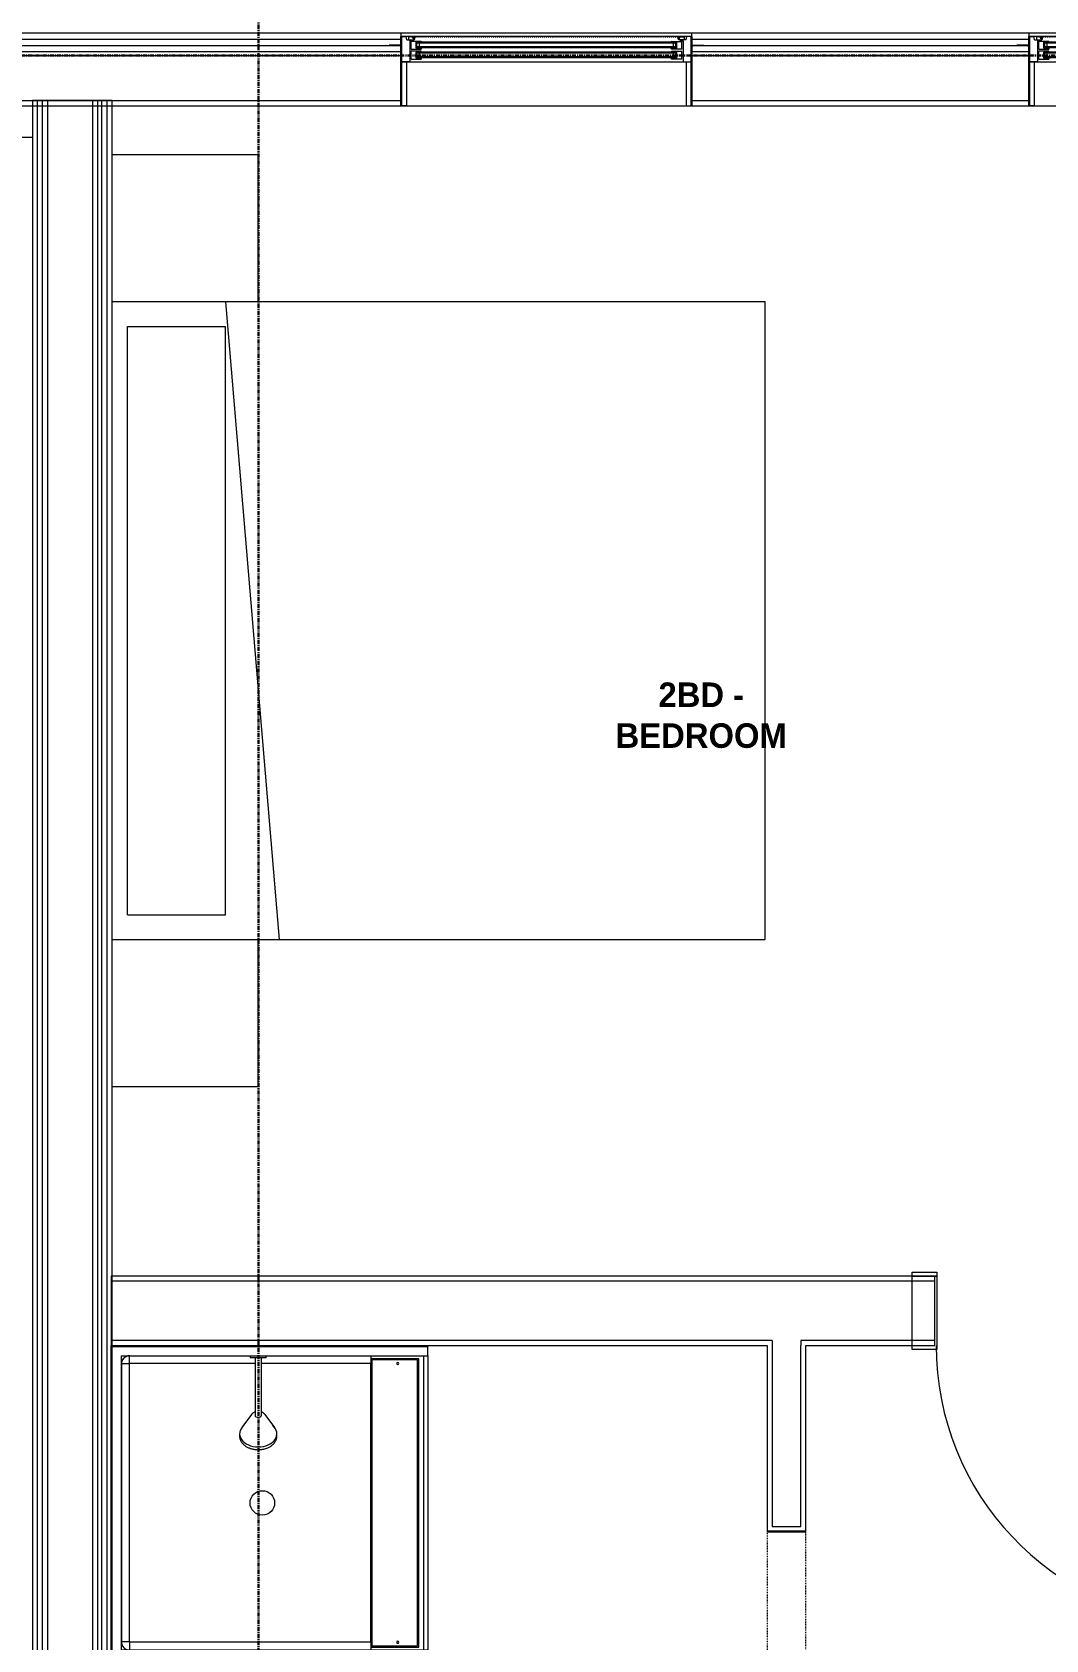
# Model space of a CAD drawing. Header units: inches. Extents: x -4093 to -1777, y 9773 to 12264.
# Drawn here: x -2528 to -2404, y 11893.4 to 12090.1 of the extents above; entities that cross this region are included whole.
import ezdxf

# ---------------------------------------------------------------- set-up
doc = ezdxf.new("R2010")
doc.units = ezdxf.units.IN
doc.header["$MEASUREMENT"] = 0
for name, pattern in [('Dash', [0.25, 0.125, -0.125]), ('Grid Line 1_2_', [0.875, 0.5, -0.125, 0.125, -0.125]), ('Overhead', [0.15625, 0.09375, -0.0625])]:
    doc.linetypes.add(name, pattern=pattern)
for name, color, linetype, lineweight in [('0-1', 7, 'Continuous', 5), ('0-2', 7, 'Continuous', 9), ('A-AREA-IDEN', 2, 'Continuous', 9), ('A-DETL-GENF', 92, 'Continuous', 18), ('A-DETL-GENF-HDLN', 1, 'Dash', 9), ('A-DETL-MEDM-1', 10, 'Continuous', 30), ('A-DETL-MEDM-2', 33, 'Overhead', 9), ('A-DOOR-1', 7, 'Continuous', 9), ('A-DOOR-2', 10, 'Continuous', 30), ('A-DOOR-3', 31, 'Overhead', 9), ('A-GLAZ', 151, 'Continuous', 18), ('A-GLAZ-1', 151, 'Continuous', 9), ('A-GLAZ-2', 151, 'Continuous', 30), ('A-WALL', 113, 'Continuous', 18), ('A-WALL-1', 7, 'Continuous', 9), ('A-WALL-2', 250, 'Continuous', 18), ('A-WALL-3', 113, 'Continuous', 9), ('I-FURN-1', 7, 'Continuous', 9), ('I-WALL-1', 7, 'Continuous', 9), ('P-SANR-FIXT-1', 7, 'Continuous', 9), ('S-FNDN-1', 7, 'Continuous', 9), ('S-GRID-1', 1, 'Grid Line 1_2_', 30)]:
    doc.layers.add(name, color=color, linetype=linetype, lineweight=lineweight)
doc.styles.add('Century Gothic_B', font='GOTHICB.TTF', dxfattribs={"height": 3})

# ---------------------------------------------------------------- blocks, each defined once
blk = doc.blocks.new('Door-Opening - CLEAR OPENING - 34_ x 80_-3922092-BACKGROUND - 1ST FLOOR')
at = {"layer": 'A-DETL-MEDM-1'}
for p, q in [((-17.32, 2.37), (-17.32, -2.38)), ((16.68, -2.38), (16.68, 2.37))]:
    blk.add_line(p, q, dxfattribs=at)
at = {"layer": 'A-DETL-MEDM-2'}
blk.add_line((-17.32, -2.38), (16.68, -2.38), dxfattribs=at)
at = {"layer": 'A-DOOR-3'}
blk.add_line((16.68, 2.37), (-17.32, 2.37), dxfattribs=at)
blk = doc.blocks.new('The Shower - The Shower-4050272-BACKGROUND - 1ST FLOOR')
at = {"layer": 'P-SANR-FIXT-1'}
for p, q in [((0, -0.5), (38.5, -0.5)), ((0, -39.25), (0, -0.5)), ((0.12, -39.25), (0.12, -0.63)), ((0.12, -0.63), (38.38, -0.63)), ((1.25, -39.25), (1.25, -1.75)), ((1.25, -1.75), (37.25, -1.75)), ((1.73, -1.9), (1.7, -1.92)), ((2.01, -1.78), (1.93, -1.8)), ((2.25, -1.77), (2.25, -1.75)), ((36.25, -1.77), (2.25, -1.77)), ((36.25, -1.77), (36.25, -1.75)), ((36.57, -1.8), (36.49, -1.78)), ((36.8, -1.92), (36.77, -1.9)), ((37.25, -1.75), (37.25, -17.52)), ((38.38, -0.63), (38.38, -39.25)), ((38.5, -0.5), (38.5, -39.25)), ((1.3, -2.43), (1.28, -2.51)), ((1.38, -2.26), (1.37, -2.28)), ((1.42, -2.2), (1.4, -2.23)), ((1.58, -2.01), (1.51, -2.08)), ((2.2, -32.27), (2.2, -2.75)), ((36.25, -2.7), (2.25, -2.7)), ((36.3, -18.11), (36.3, -2.75)), ((36.99, -2.08), (36.92, -2.01)), ((37.1, -2.23), (37.08, -2.2)), ((37.13, -2.28), (37.12, -2.26)), ((37.22, -2.51), (37.2, -2.43)), ((36.3, -32.27), (36.3, -18.89)), ((37.25, -19.48), (37.25, -39.25)), ((1.62, -32.27), (1.62, -38.13)), ((36.75, -32.38), (1.75, -32.38)), ((1.75, -32.38), (1.75, -38)), ((2.2, -32.27), (36.3, -32.27)), ((36.75, -38), (36.75, -32.38)), ((36.88, -38.13), (36.88, -32.27)), ((0.12, -39.25), (0, -39.25)), ((0.12, -39.25), (1.25, -39.25)), ((1.25, -38.75), (37.25, -38.75)), ((1.25, -39.25), (1.25, -38.75)), ((37.25, -39.25), (1.25, -39.25)), ((1.62, -38.13), (36.88, -38.13)), ((1.75, -38), (36.75, -38)), ((37.25, -38.75), (37.25, -39.25)), ((37.25, -39.25), (38.38, -39.25)), ((38.5, -39.25), (38.38, -39.25))]:
    blk.add_line(p, q, dxfattribs=at)
blk.add_circle((19.25, -19), 1.5, dxfattribs=at)
for centre, radius, start, end in [((2.25, -2.75), 1, 90, 180), ((36.25, -2.75), 1, 0, 90), ((2.2, -35.56), 0.125, 0, 180), ((2.2, -35.56), 0.125, 180, 0), ((36.3, -35.56), 0.125, 0, 180), ((36.3, -35.56), 0.125, 180, 0)]:
    blk.add_arc(centre, radius, start, end, dxfattribs=at)
for centre, start_param, end_param in [((2.2, -32.28), 1.570796, 3.141593), ((36.3, -32.28), 0, 1.570796)]:
    blk.add_ellipse(centre, major_axis=(0.95, 0), ratio=0.019505, start_param=start_param, end_param=end_param, dxfattribs=at)
for points, knots in [([(2.25, -1.77), (2.18, -1.77), (2.05, -1.78), (1.8, -1.86), (1.52, -2.04), (1.34, -2.32), (1.26, -2.57), (1.25, -2.7), (1.25, -2.77)], [0, 0, 0, 0, 0.125, 0.25, 0.5, 0.75, 0.875, 1, 1, 1, 1]), ([(1.75, -1.88), (1.77, -1.87), (1.86, -1.82), (2.03, -1.77), (2.17, -1.75), (2.25, -1.75)], [-0.3333068, -0.3333068, -0.3333068, -0.3333068, -0.2857143, -0.1428571, 0, 0, 0, 0]), ([(36.25, -1.75), (36.31, -1.75), (36.42, -1.76), (36.59, -1.8), (36.7, -1.85), (36.75, -1.88)], [-1, -1, -1, -1, -0.8928571, -0.7857143, -0.6666667, -0.6666667, -0.6666667, -0.6666667]), ([(37.25, -2.77), (37.25, -2.7), (37.24, -2.57), (37.16, -2.32), (36.98, -2.04), (36.7, -1.86), (36.45, -1.78), (36.32, -1.77), (36.25, -1.77)], [0, 0, 0, 0, 0.125, 0.25, 0.5, 0.75, 0.875, 1, 1, 1, 1]), ([(36.75, -1.88), (36.79, -1.91), (36.89, -1.97), (36.97, -2.05), (37.01, -2.1)], [-0.6665731, -0.6665731, -0.6665731, -0.6665731, -0.5714286, -0.4475924, -0.4475924, -0.4475924, -0.4475924]), ([(1.38, -2.25), (1.41, -2.21), (1.47, -2.12), (1.54, -2.04), (1.59, -2)], [-0.6665731, -0.6665731, -0.6665731, -0.6665731, -0.5714286, -0.4611793, -0.4611793, -0.4611793, -0.4611793]), ([(2.25, -2.7), (2.24, -2.7), (2.24, -2.7), (2.23, -2.7), (2.22, -2.71), (2.22, -2.71), (2.21, -2.72), (2.21, -2.73), (2.2, -2.74), (2.2, -2.74), (2.2, -2.75), (2.2, -2.75)], [-1, -1, -1, -1, -0.833333, -0.75, -0.666667, -0.583333, -0.416667, -0.333333, -0.208333, -0.083333, 0, 0, 0, 0]), ([(36.3, -2.75), (36.3, -2.74), (36.3, -2.74), (36.3, -2.73), (36.29, -2.72), (36.29, -2.72), (36.28, -2.71), (36.27, -2.71), (36.26, -2.7), (36.26, -2.7), (36.25, -2.7), (36.25, -2.7)], [-1, -1, -1, -1, -0.833333, -0.75, -0.666667, -0.583333, -0.416667, -0.333333, -0.208333, -0.083333, 0, 0, 0, 0]), ([(37.12, -2.25), (37.13, -2.27), (37.16, -2.33), (37.18, -2.38), (37.19, -2.42)], [-0.3333068, -0.3333068, -0.3333068, -0.3333068, -0.2857143, -0.2174647, -0.2174647, -0.2174647, -0.2174647])]:
    blk.add_open_spline(points, degree=3, knots=knots, dxfattribs=at)
for points in [[(1.63, -1.97), (1.67, -1.94), (1.71, -1.91), (1.75, -1.88)], [(2.25, -2.7), (2.25, -2.62), (2.25, -2.45), (2.25, -2.22), (2.25, -2.03), (2.25, -1.88), (2.25, -1.82), (2.25, -1.8)], [(36.25, -2.7), (36.25, -2.62), (36.25, -2.45), (36.25, -2.22), (36.25, -2.03), (36.25, -1.88), (36.25, -1.82), (36.25, -1.8)], [(1.25, -2.75), (1.25, -2.74), (1.25, -2.72), (1.25, -2.71)], [(2.2, -2.75), (2.12, -2.75), (1.95, -2.75), (1.72, -2.75), (1.52, -2.76), (1.37, -2.76), (1.27, -2.76), (1.25, -2.77), (1.25, -2.77)], [(1.35, -2.32), (1.36, -2.3), (1.37, -2.27), (1.38, -2.25)], [(36.3, -2.75), (36.38, -2.75), (36.55, -2.75), (36.78, -2.75), (36.98, -2.76), (37.13, -2.76), (37.23, -2.76), (37.25, -2.77), (37.25, -2.77)], [(37.04, -2.14), (37.07, -2.18), (37.09, -2.21), (37.12, -2.25)], [(37.25, -2.67), (37.25, -2.7), (37.25, -2.72), (37.25, -2.75)]]:
    blk.add_open_spline(points, degree=3, dxfattribs=at)
blk = doc.blocks.new('Shower Head - Shower Head-3260035-BACKGROUND - 1ST FLOOR')
at = {"layer": 'P-SANR-FIXT-1'}
for p, q in [((-2.28, 9.81), (-2.28, 9.54)), ((-2.02, 8.78), (-0.84, 7.19)), ((0.84, 7.19), (2.02, 8.78)), ((2.28, 9.54), (2.28, 9.81)), ((-0.39, 7.27), (-0.39, 6.01)), ((0.39, 6.01), (0.39, 7.27)), ((-0.98, 0.26), (-0.98, 0)), ((-0.98, 0.26), (0.98, 0.26)), ((-0.39, 1), (-0.39, 0.26)), ((0.39, 0.26), (0.39, 1)), ((0.98, 0), (0.98, 0.26)), ((0.98, 0), (-0.98, 0))]:
    blk.add_line(p, q, dxfattribs=at)
at = {"layer": 'P-SANR-FIXT-1', "flags": 128}
for points in [[(0, 11.49), (-0.09, 11.49), (-0.18, 11.48), (-0.27, 11.48), (-0.35, 11.47), (-0.44, 11.46), (-0.53, 11.44), (-0.62, 11.43), (-0.7, 11.41), (-0.79, 11.39), (-0.87, 11.36), (-0.95, 11.34), (-1.03, 11.31), (-1.11, 11.28), (-1.19, 11.25), (-1.26, 11.21), (-1.34, 11.17), (-1.41, 11.13), (-1.48, 11.09), (-1.55, 11.05), (-1.61, 11), (-1.68, 10.95), (-1.74, 10.9), (-1.8, 10.85), (-1.85, 10.8), (-1.9, 10.74), (-1.95, 10.69), (-2, 10.63), (-2.04, 10.57), (-2.08, 10.51), (-2.12, 10.44), (-2.15, 10.38), (-2.18, 10.31), (-2.21, 10.25), (-2.23, 10.18), (-2.25, 10.11), (-2.26, 10.04), (-2.27, 9.97), (-2.28, 9.9), (-2.28, 9.83), (-2.28, 9.81)], [(2.28, 9.81), (2.28, 9.88), (2.28, 9.95), (2.27, 10.02), (2.25, 10.09), (2.24, 10.16), (2.21, 10.23), (2.19, 10.3), (2.16, 10.36), (2.13, 10.43), (2.09, 10.49), (2.05, 10.55), (2.01, 10.61), (1.97, 10.67), (1.92, 10.73), (1.86, 10.79), (1.81, 10.84), (1.75, 10.89), (1.69, 10.94), (1.63, 10.99), (1.57, 11.04), (1.5, 11.08), (1.43, 11.12), (1.36, 11.16), (1.28, 11.2), (1.21, 11.24), (1.13, 11.27), (1.05, 11.3), (0.97, 11.33), (0.89, 11.36), (0.81, 11.38), (0.72, 11.4), (0.64, 11.42), (0.55, 11.44), (0.47, 11.45), (0.38, 11.46), (0.29, 11.47), (0.2, 11.48), (0.11, 11.49), (0.02, 11.49), (0, 11.49)], [(-0.84, 7.19), (-0.81, 7.16), (-0.79, 7.13), (-0.76, 7.1), (-0.73, 7.08), (-0.7, 7.05), (-0.68, 7.03), (-0.65, 7.01), (-0.62, 6.98), (-0.59, 6.97), (-0.56, 6.95), (-0.53, 6.93), (-0.49, 6.91), (-0.46, 6.9), (-0.43, 6.89), (-0.4, 6.87)], [(-0.39, 6.01), (-0.39, 5.81), (-0.39, 5.6), (-0.39, 5.38), (-0.39, 5.15), (-0.39, 4.92), (-0.39, 4.68), (-0.39, 4.43), (-0.39, 4.18), (-0.39, 3.93), (-0.39, 3.67), (-0.39, 3.4), (-0.39, 3.13), (-0.39, 2.86), (-0.39, 2.59), (-0.39, 2.31), (-0.39, 2.03), (-0.39, 1.75), (-0.39, 1.46), (-0.39, 1.18), (-0.39, 1)], [(0.39, 6.87), (0.43, 6.88), (0.46, 6.9), (0.49, 6.91), (0.52, 6.93), (0.55, 6.94), (0.58, 6.96), (0.61, 6.98), (0.64, 7), (0.67, 7.03), (0.7, 7.05), (0.73, 7.07), (0.76, 7.1), (0.78, 7.13), (0.81, 7.16), (0.83, 7.19), (0.84, 7.19)], [(0.39, 1), (0.39, 1.29), (0.39, 1.57), (0.39, 1.85), (0.39, 2.13), (0.39, 2.41), (0.39, 2.69), (0.39, 2.96), (0.39, 3.23), (0.39, 3.5), (0.39, 3.76), (0.39, 4.02), (0.39, 4.27), (0.39, 4.52), (0.39, 4.77), (0.39, 5), (0.39, 5.23), (0.39, 5.46), (0.39, 5.67), (0.39, 5.88), (0.39, 6.01)]]:
    blk.add_lwpolyline(points, dxfattribs=at)
at = {"layer": 'P-SANR-FIXT-1'}
for centre, major_axis, start_param, end_param in [((0, 9.54), (-2.28, 0), 4.712389, 6.956384), ((0, 9.54), (2.28, 0), 5.609987, 7.853982), ((0, 7.27), (-0.394, 0), 4.712389, 6.283185), ((0, 7.27), (0.394, 0), 0, 1.570796)]:
    blk.add_ellipse(centre, major_axis=major_axis, ratio=0.707107, start_param=start_param, end_param=end_param, dxfattribs=at)
blk = doc.blocks.new('SWING - SINGLE - FLUSH - SWING - FLUSH - 2-10 x 6-8 - PRIVACY-4346078-BACKGROUND - 1ST FLOOR')
at = {"layer": 'A-DOOR-1'}
for p, q in [((-20, 4.25), (-20, 4.75)), ((-20, 4.75), (-17, 4.75)), ((-20, 4.25), (-17, 4.25)), ((-20, -4.75), (-20, 4.25)), ((-17, 4.25), (-20, 4.25)), ((-17, 4.75), (-17, 4.25)), ((-17, 4.25), (-17, -4.75)), ((17, 4.25), (17, 4.75)), ((17, 4.75), (20, 4.75)), ((17, 4.25), (20, 4.25)), ((17, -4.75), (17, 4.25)), ((20, 4.25), (17, 4.25)), ((20, 4.75), (20, 4.25)), ((20, 4.25), (20, -4.75)), ((-17, -4.75), (-20, -4.75)), ((20, -4.75), (17, -4.75))]:
    blk.add_line(p, q, dxfattribs=at)
blk.add_arc((17, -4.25), 34.07, 180, 266.6343, dxfattribs=at)
at = {"layer": 'A-DOOR-2'}
for p, q in [((15, -4.25), (15, -38.26)), ((17, -4.25), (15, -4.25)), ((17, -4.25), (17, -38.26)), ((17, -38.26), (15, -38.26))]:
    blk.add_line(p, q, dxfattribs=at)
blk = doc.blocks.new('Bed-Standard - King 78_ x 80_-V73-BACKGROUND - 1ST FLOOR')
at = {"layer": 'I-FURN-1'}
for p, q in [((-28.31, 38.08), (-28.31, -41.8)), ((49.69, -41.8), (49.69, 38.08)), ((-25.31, 36.2), (-25.31, 24.2)), ((-25.31, 36.2), (46.69, 36.2)), ((46.69, 36.2), (46.69, 24.2)), ((49.69, 24.2), (-28.31, 17.63)), ((-25.31, 24.2), (46.69, 24.2)), ((-28.31, -41.8), (49.69, -41.8))]:
    blk.add_line(p, q, dxfattribs=at)
blk = doc.blocks.new('Table-Night Stand - 18_ x 18_ x 24_-V74-BACKGROUND - 1ST FLOOR')
at = {"layer": 'I-FURN-1'}
for p, q in [((18.15, 0), (18.15, 17.88)), ((0.15, 0), (18.15, 0))]:
    blk.add_line(p, q, dxfattribs=at)
blk = doc.blocks.new('Table-Night Stand - 18_ x 18_ x 24_-V75-BACKGROUND - 1ST FLOOR')
at = {"layer": 'I-FURN-1'}
for p, q in [((0.15, 17.88), (0.15, 0)), ((0.15, 0), (18.15, 0))]:
    blk.add_line(p, q, dxfattribs=at)
blk = doc.blocks.new('CTR - 1st Phase - Unit Layouts_rvt-1-BACKGROUND - 1ST FLOOR')
at = {"layer": 'A-WALL-1'}
for p, q in [((-2438.12, 11929.39), (-2438.12, 11906.64)), ((-2433.37, 11906.64), (-2433.37, 11929.39))]:
    blk.add_line(p, q, dxfattribs=at)
at = {"layer": 'A-WALL-2'}
for p, q in [((-2417.62, 11937.26), (-2518.37, 11937.26)), ((-2437.5, 11930.01), (-2518.37, 11930.01)), ((-2437.5, 11930.01), (-2437.5, 11929.39)), ((-2437.5, 11929.39), (-2437.5, 11907.26)), ((-2434, 11930.01), (-2434, 11929.39)), ((-2417.62, 11930.01), (-2434, 11930.01)), ((-2434, 11907.26), (-2434, 11929.39)), ((-2437.5, 11907.26), (-2435.75, 11907.26)), ((-2435.75, 11907.26), (-2434, 11907.26))]:
    blk.add_line(p, q, dxfattribs=at)
at = {"layer": 'I-WALL-1'}
for p, q in [((-2417.62, 11937.89), (-2518.37, 11937.89)), ((-2518.37, 11937.89), (-2518.37, 11929.39)), ((-2417.62, 11929.39), (-2417.62, 11937.89)), ((-2479.62, 11929.39), (-2438.12, 11929.39)), ((-2433.37, 11929.39), (-2417.62, 11929.39))]:
    blk.add_line(p, q, dxfattribs=at)
at = {"layer": '0-2'}
for name, p, rotation in [('Table-Night Stand - 18_ x 18_ x 24_-V74-BACKGROUND - 1ST FLOOR', (-2500.37, 12056.92), 89.99999999995424), ('Bed-Standard - King 78_ x 80_-V73-BACKGROUND - 1ST FLOOR', (-2480.17, 12007.38), 89.99999999995424), ('Table-Night Stand - 18_ x 18_ x 24_-V75-BACKGROUND - 1ST FLOOR', (-2500.37, 11960.92), 89.99999999995424), ('The Shower - The Shower-4050272-BACKGROUND - 1ST FLOOR', (-2518.87, 11890.89), 89.99999999991755), ('Shower Head - Shower Head-3260035-BACKGROUND - 1ST FLOOR', (-2500.37, 11928.14), 180), ('Door-Opening - CLEAR OPENING - 34_ x 80_-3922092-BACKGROUND - 1ST FLOOR', (-2435.75, 11889.96), 89.99999999999068)]:
    blk.add_blockref(name, p, dxfattribs=dict(at, rotation=rotation))
blk.add_blockref('SWING - SINGLE - FLUSH - SWING - FLUSH - 2-10 x 6-8 - PRIVACY-4346078-BACKGROUND - 1ST FLOOR', (-2400.37, 11933.64), dxfattribs=at)
blk = doc.blocks.new('CTR - 1st Phase -Stairs _ Elevators_rvt-1-BACKGROUND - 1ST FLOOR')
at = {"layer": 'A-WALL-2'}
for p, q in [((-2527.37, 11844.06), (-2527.37, 12081.69)), ((-2526.75, 11844.06), (-2526.75, 12081.69)), ((-2526.12, 11844.06), (-2526.12, 12081.69)), ((-2520.62, 11844.06), (-2520.62, 12081.69)), ((-2520, 11844.06), (-2520, 12081.69)), ((-2519.5, 11844.06), (-2519.5, 12081.69)), ((-2518.87, 11844.06), (-2518.87, 12081.69))]:
    blk.add_line(p, q, dxfattribs=at)
at = {"layer": 'I-WALL-1'}
for p, q in [((-2528, 12081.69), (-2528, 11844.06)), ((-2518.25, 12081.69), (-2528, 12081.69)), ((-2518.25, 11929.39), (-2518.25, 12081.69))]:
    blk.add_line(p, q, dxfattribs=at)
blk = doc.blocks.new('CTR - 1st Phase - Structure_rvt-1-BACKGROUND - 1ST FLOOR')
at = {"layer": 'S-FNDN-1'}
blk.add_line((-2528, 12077.19), (-2633.25, 12077.19), dxfattribs=at)
at = {"layer": 'S-GRID-1'}
for p, q in [((-2500.32, 9772.61), (-2500.32, 12247.5)), ((-1777.25, 12087.19), (-4076.95, 12087.19))]:
    blk.add_line(p, q, dxfattribs=at)
blk = doc.blocks.new('Window-Double_Hung-Marvin-Essential - 1-WIDE _TEMP LOWER_ ESDH3066-3454275-BACKGROUND - 1ST FLOOR')
at = {"layer": 'A-DETL-GENF'}
for p, q in [((-17.75, 4.03), (-17.16, 4.03)), ((-17.75, 4.03), (-17.75, 0.94)), ((-17.08, 3.62), (-17.16, 4.03)), ((-16.85, 4), (-16.85, 3.62)), ((-16.3, 4), (-16.85, 4)), ((-16.3, 3.76), (-16.3, 4)), ((-16.18, 3.97), (-16.1, 3.97)), ((-16.18, 3.97), (-16.18, 3.76)), ((-16.1, 3.72), (-16.1, 3.97)), ((16.18, 3.97), (16.1, 3.97)), ((16.1, 3.72), (16.1, 3.97)), ((16.18, 3.97), (16.18, 3.76)), ((16.3, 3.76), (16.3, 4)), ((16.3, 4), (16.85, 4)), ((16.85, 4), (16.85, 3.62)), ((17.08, 3.62), (17.16, 4.03)), ((17.75, 4.03), (17.16, 4.03)), ((17.75, 4.03), (17.75, 0.94)), ((-19.25, 2.98), (-19.25, 2.94)), ((-17.75, 2.98), (-19.25, 2.98)), ((-19.25, 2.94), (-17.9, 2.94)), ((-17.9, 2.94), (-17.9, 2.83)), ((-17.9, 2.83), (-17.75, 2.83)), ((-17.08, 3.62), (-16.19, 3.62)), ((-16.38, 3.52), (-16.72, 3.52)), ((-16.72, 3.52), (-16.72, 0.94)), ((-15.34, 3.44), (-16.56, 3.44)), ((-16.56, 2.5), (-16.56, 3.44)), ((-16.56, 2.5), (-15.34, 2.5)), ((-15.34, 2.22), (-16.56, 2.22)), ((-16.56, 1.28), (-16.56, 2.22)), ((-16.38, 3.62), (-16.38, 3.52)), ((-16.18, 3.76), (-16.3, 3.76)), ((-16.19, 3.72), (-16.1, 3.72)), ((-16.19, 3.62), (-16.19, 3.72)), ((-15.94, 2.62), (-15.94, 3.34)), ((-15.94, 3.34), (-15.28, 3.34)), ((-15.28, 2.62), (-15.94, 2.62)), ((-15.94, 1.4), (-15.94, 2.12)), ((-15.94, 2.12), (-15.28, 2.12)), ((15.84, 3.32), (-15.84, 3.32)), ((-15.84, 2.63), (-15.84, 3.32)), ((15.84, 3.2), (-15.84, 3.2)), ((15.84, 2.76), (-15.84, 2.76)), ((15.84, 2.63), (-15.84, 2.63)), ((15.84, 2.1), (-15.84, 2.1)), ((-15.84, 1.41), (-15.84, 2.1)), ((15.84, 1.98), (-15.84, 1.98)), ((-15.54, 2.76), (-15.54, 3.2)), ((-15.54, 1.54), (-15.54, 1.98)), ((-15.34, 3.44), (-15.28, 3.38)), ((-15.34, 2.5), (-15.28, 2.56)), ((-15.34, 2.22), (-15.28, 2.16)), ((-15.28, 3.34), (-15.28, 3.38)), ((-15.28, 2.56), (-15.28, 2.62)), ((-15.28, 2.12), (-15.28, 2.16)), ((15.34, 3.44), (15.28, 3.38)), ((15.28, 3.34), (15.28, 3.38)), ((15.94, 3.34), (15.28, 3.34)), ((15.28, 2.56), (15.28, 2.62)), ((15.28, 2.62), (15.94, 2.62)), ((15.34, 2.5), (15.28, 2.56)), ((15.34, 2.22), (15.28, 2.16)), ((15.28, 2.12), (15.28, 2.16)), ((15.94, 2.12), (15.28, 2.12)), ((15.34, 3.44), (16.56, 3.44)), ((16.56, 2.5), (15.34, 2.5)), ((15.34, 2.22), (16.56, 2.22)), ((15.54, 2.76), (15.54, 3.2)), ((15.54, 1.54), (15.54, 1.98)), ((15.84, 2.63), (15.84, 3.32)), ((15.84, 1.41), (15.84, 2.1)), ((15.94, 2.62), (15.94, 3.34)), ((15.94, 1.4), (15.94, 2.12)), ((16.19, 3.72), (16.1, 3.72)), ((16.18, 3.76), (16.3, 3.76)), ((16.19, 3.62), (16.19, 3.72)), ((17.08, 3.62), (16.19, 3.62)), ((16.38, 3.62), (16.38, 3.52)), ((16.38, 3.52), (16.72, 3.52)), ((16.56, 2.5), (16.56, 3.44)), ((16.56, 1.28), (16.56, 2.22)), ((16.72, 3.52), (16.72, 0.94)), ((17.75, 2.98), (19.25, 2.98)), ((17.9, 2.83), (17.75, 2.83)), ((17.9, 2.94), (17.9, 2.83)), ((19.25, 2.94), (17.9, 2.94)), ((19.25, 2.98), (19.25, 2.94)), ((-16.72, 0.94), (-17.75, 0.94)), ((-16.56, 1.28), (-15.34, 1.28)), ((-15.28, 1.4), (-15.94, 1.4)), ((15.84, 1.54), (-15.84, 1.54)), ((15.84, 1.41), (-15.84, 1.41)), ((-15.34, 1.28), (-15.28, 1.34)), ((-15.28, 1.34), (-15.28, 1.4)), ((15.28, 1.34), (15.28, 1.4)), ((15.28, 1.4), (15.94, 1.4)), ((15.34, 1.28), (15.28, 1.34)), ((16.56, 1.28), (15.34, 1.28)), ((16.72, 0.94), (17.75, 0.94))]:
    blk.add_line(p, q, dxfattribs=at)
at = {"layer": 'A-DETL-GENF-HDLN'}
blk.add_line((16.1, 3.97), (-16.5, 3.97), dxfattribs=at)
at = {"layer": 'A-GLAZ'}
for p, q in [((-17.13, 0.91), (-17.13, -4.44)), ((17.12, -4.44), (17.12, 0.91)), ((-17.13, -4.44), (-17.75, -4.44)), ((17.12, -4.44), (17.75, -4.44))]:
    blk.add_line(p, q, dxfattribs=at)
at = {"layer": 'A-GLAZ-1'}
for p, q in [((17.75, 4.03), (-17.75, 4.03)), ((-17.75, 0.94), (17.75, 0.94)), ((-17.75, -4.44), (17.75, -4.44))]:
    blk.add_line(p, q, dxfattribs=at)
at = {"layer": 'A-GLAZ-2'}
for p, q in [((-17.75, 4.03), (-17.75, 0.94)), ((17.75, 0.94), (17.75, 4.03)), ((-17.75, 0.91), (-17.75, -4.44)), ((17.75, -4.44), (17.75, 0.91))]:
    blk.add_line(p, q, dxfattribs=at)

msp = doc.modelspace()

# ---------------------------------------------------------------- linework, layer by layer
at = {"layer": 'A-WALL'}
for p, q in [((-2656.32, 12089.19), (-2482.87, 12089.19)), ((-2656.32, 12088.44), (-2482.87, 12088.44)), ((-2656.32, 12087.69), (-2482.87, 12087.69)), ((-2447.37, 12089.19), (-2406.07, 12089.19)), ((-2447.37, 12088.44), (-2406.07, 12088.44)), ((-2447.37, 12087.69), (-2406.07, 12087.69)), ((-2656.32, 12087.19), (-2482.87, 12087.19)), ((-2447.37, 12087.19), (-2406.07, 12087.19)), ((-2656.32, 12081.69), (-2482.87, 12081.69)), ((-2447.37, 12081.69), (-2406.07, 12081.69))]:
    msp.add_line(p, q, dxfattribs=at)
at = {"layer": 'A-WALL-3'}
for p, q in [((-2349.47, 12089.94), (-2656.32, 12089.94)), ((-2482.87, 12089.53), (-2482.87, 12089.94)), ((-2447.37, 12089.94), (-2447.37, 12089.53)), ((-2406.07, 12089.53), (-2406.07, 12089.94)), ((-2482.87, 12086.41), (-2482.87, 12086.44)), ((-2447.37, 12086.44), (-2447.37, 12086.41)), ((-2406.07, 12086.41), (-2406.07, 12086.44)), ((-2656.32, 12081.06), (-2482.87, 12081.06)), ((-2447.37, 12081.06), (-2406.07, 12081.06))]:
    msp.add_line(p, q, dxfattribs=at)

# ---------------------------------------------------------------- block references
at = {"layer": '0-1'}
for name in ['CTR - 1st Phase - Structure_rvt-1-BACKGROUND - 1ST FLOOR', 'CTR - 1st Phase - Unit Layouts_rvt-1-BACKGROUND - 1ST FLOOR', 'CTR - 1st Phase -Stairs _ Elevators_rvt-1-BACKGROUND - 1ST FLOOR']:
    msp.add_blockref(name, (0, 0), dxfattribs=at)
at = {"layer": 'A-GLAZ-1'}
for p in [(-2465.12, 12085.5), (-2388.32, 12085.5)]:
    msp.add_blockref('Window-Double_Hung-Marvin-Essential - 1-WIDE _TEMP LOWER_ ESDH3066-3454275-BACKGROUND - 1ST FLOOR', p, dxfattribs=at)

# ---------------------------------------------------------------- texts
at = {"layer": 'A-AREA-IDEN', "char_height": 3, "attachment_point": 1, "style": 'Century Gothic_B'}
for s, insert, width in [('2BD -', (-2451.41, 12010.51), 13.13), ('BEDROOM', (-2456.66, 12005.51), 25.755)]:
    msp.add_mtext(s, dxfattribs=dict(at, insert=insert, width=width))

doc.saveas('drawing.dxf')
